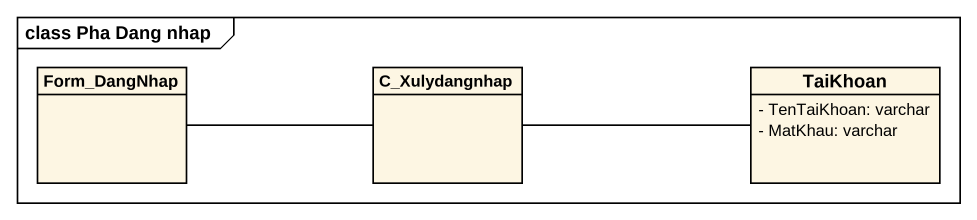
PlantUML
@startuml
mainframe class Pha Dang nhap
hide circle
hide empty members
skinparam classAttributeIconSize 0
class Form_DangNhap
class C_Xulydangnhap
class TaiKhoan {
  - TenTaiKhoan: varchar
  - MatKhau: varchar
}
Form_DangNhap -right- C_Xulydangnhap
C_Xulydangnhap -right- TaiKhoan
@enduml
